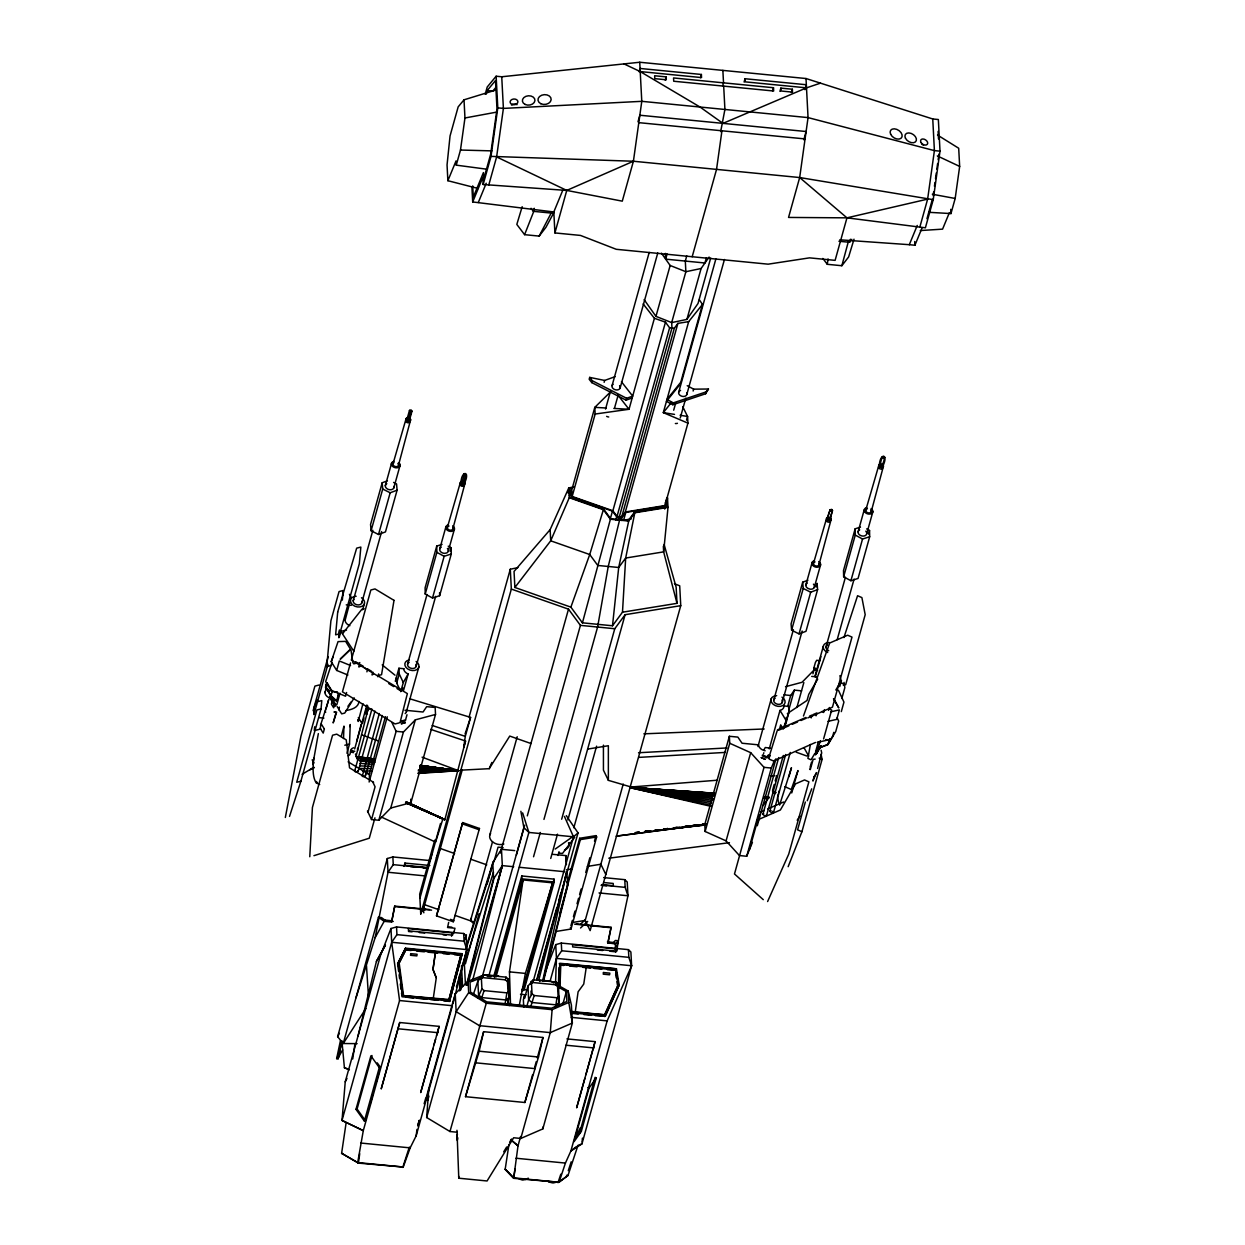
<?xml version="1.0" encoding="UTF-8"?>
<svg xmlns="http://www.w3.org/2000/svg" width="1245" height="1245" viewBox="0 0 1245 1245"><rect width="100%" height="100%" fill="white"/><g stroke="black" fill="none" stroke-linecap="round" stroke-linejoin="round"><path stroke-width="1.5" d="M460.479 989.884L460.494 975.006M615.326 949.67L615.419 943.959L618.36 940.769L627.947 895.762L627.231 882.005L624.757 879.655L603.669 877.585M343.511 738.518L343.978 726.1L343.433 728.201A679.49 290.412 75.8 0 1 341.208 736.433M346.95 753.272L349.518 744.043L350.25 724.528L349.705 726.613M555.519 983.223L556.453 958.385L555.737 944.628L561.293 943.072L628.429 949.639L630.888 951.989L631.62 965.746L581.944 1143.906L570.879 1150.987L565.417 1163.079L559.067 1182.283L513.687 1178.315L505.174 1169.304L508.956 1144.42M558.382 984.966L559.036 967.598M558.912 986.413L559.783 963.272L616.446 968.812L619.201 985.044L605.397 1016.138L595.312 1015.687M559.332 986.056L560.048 967.007M559.954 987.394L560.81 964.548L615.606 970.011L618.158 984.966L604.914 1014.815L571.782 1012.107M309.772 856.731L312.417 807.507L332.571 735.204L336.741 734.145L346.234 739.872L349.534 767.838L373.609 782.358M573.665 486.919L568.763 487.947L550.134 529.639L514.045 571.439L514.885 587.469L570.879 607.14L582.427 622.827L612.493 625.768L622.484 612.198L625.675 558.04L634.81 512.769L668.005 507.384L667.491 497.626L666.713 505.112M458.674 1176.26L458.782 1178.206L487.075 1180.976L513.656 1137.759L520.768 1138.459L550.274 1032.619L552.111 1009.664L568.778 1002.443L568.171 991.004L557.106 984.748M428.809 1088.488L426.661 1117.528L449.959 1131.518L457.071 1132.219M390.961 928.505L380.441 955.584L345.238 1081.827L342.017 1120.422L363.291 1130.662L357.688 1162.565L358.435 1163.11L403.255 1167.032L410.165 1147.874L416.157 1135.845L452.433 1005.727L399.567 1000.544L391.693 942.263L390.961 928.505L396.532 926.934L463.669 933.501L466.128 935.866L466.844 949.608L452.915 1003.843M582.1 1141.976L582.427 1138.117M314.658 726.784L314.3 730.582L320.759 729.01M289.525 816.409L300.885 781.206L321.039 708.919L321.801 700.608L317.631 701.651M338.702 637.658L339.418 629.97M342.593 595.375L342.951 591.531M338.998 636.631L339.527 630.857M342.344 600.121L343.231 590.503L339.06 591.562L330.89 620.835L326.766 666.589L331.403 665.406M668.005 507.384L663.647 551.862L677 603.343L622.484 612.198M507.197 1004.948L509.158 997.914L508.878 991.502L506.902 992.856L505.174 1003.486M558.398 1005.898L558.974 996.405L556.997 997.759L555.394 1007.952M612.493 625.768L618.703 567.487L628.709 521.048L634.81 512.769M357.86 760.446L356.023 756.135M319.7 784.49L316.183 782.949C312.557 776.927 312.977 769.13 313.304 762.298M313.507 760.555L318.346 733.616M358.949 701.402C358.638 707.611 351.199 709.806 346.048 710.475M354.592 771.418L356.988 772.18L357.906 770.577M379.289 713.51L362.248 776.335M362.949 776.647L365.127 776.273L365.267 775.012M313.024 764.57L313.787 758.189M416.157 1135.845L416.966 1129.386M515.056 1168.884L513.687 1178.315L518.013 1145.805L520.597 1136.514M359.712 1153.679L358.435 1163.11L341.612 1153.29L346.141 1122.648M367.789 705.993L366.621 714.288L368.24 708.483L371.913 709.712M486.593 169.18L456.261 165.149L460.479 150.038L464.961 117.979L464.012 99.818L496.366 89.889M639.728 62.25L641.782 101.327L633.409 161.243L622.282 201.161L566.755 190.423L483.169 184.509L491.012 156.372L497.798 107.864L496.132 76.225L501.735 76.77L639.728 62.25L806.013 78.528L932.754 118.975L938.356 119.52L940.006 151.159L933.236 199.667L925.393 227.804L846.958 217.844L788.552 217.439L799.679 177.537L808.052 117.606L806.013 78.528M488.771 185.054L496.615 156.932L503.4 108.408L501.735 76.77M409.652 698.741L470.579 717.4L465.288 736.371L463.716 747.529L465.537 741.024L430.661 729.368M721.944 130.787L716.544 169.382L692.189 256.735M919.79 227.259L927.634 199.122L934.404 150.614L932.754 118.975M933.127 195.652L933.657 191.87M934.45 186.205L934.979 182.424M935.509 178.642L936.302 172.977M936.831 169.195L937.625 163.515M938.154 159.749L938.932 154.069M928.786 212.304L950.962 213.58L955.18 198.469L959.662 166.41L958.697 148.248L937.501 135.051M352.724 1058.966L354.95 1043.621M436.279 977.854L432.995 969.404L435.439 952.285L432.995 969.404L436.279 977.854L433.338 997.93M854.023 239.196L848.639 256.921L841.853 265.73L827.287 264.298L828.081 258.929M552.547 882.829L525.406 973.419L519.321 1005.291L510.512 1004.419L509.47 971.863L523.056 879.935L552.547 882.829L522.34 991.176M356.008 997.743L375.181 937.563L388.02 872.263L387.304 858.521L392.86 856.949L429.307 860.513M616.882 949.997L618.36 940.769L615.295 940.473L613.287 942.994L607.607 942.434M399.723 1022.518L381.266 1088.706L399.723 1022.518L439.143 1026.378L420.685 1092.565L432.98 1048.446M584.839 1078.419L576.637 1107.832L595.094 1041.645L566.926 1038.89M810.402 744.448L807.912 758.423L811.071 759.808L814.915 753.287M357.611 750.439L357.548 748.292M285.338 817.467L300.948 736.137L314.907 686.088L319.078 685.03M340.43 1040.649L336.648 1058.623L338.126 1058.764L342.017 1040.804M429.463 909.519L394.727 906.111L391.615 922.047L384.16 921.331L378.433 917.269L343.231 1043.528L357.113 1043.637M391.615 922.047L394.727 906.111M448.667 922.374L447.562 927.525L454.985 928.256L453.476 933.672M576.373 923.899L611.093 927.307L607.809 942.792L615.419 943.959M607.98 943.243L611.093 927.307M341.597 1041.894L338.126 1058.764M542.664 980.904L566.755 871.92L567.798 885.382L543.551 980.982M817.591 768.461L821.7 752.945L821.109 750.175M465.505 1096.689L479.138 1051.2L483.636 1031.685L542.976 1037.49L538.494 1057.021L524.861 1102.494L465.505 1096.689L483.636 1031.685M356.008 756.415L368.24 708.483M406.524 802.06L444.823 819.817L465.537 741.024M358.015 1036.042L376.426 961.389L385.405 945.142L376.426 961.389M466.517 984.857L493.58 878.176L492.864 864.59L466.05 948.923M466.953 985.013L494.047 878.161L502.326 865.617L501.47 849.308L514.745 850.6M543.598 978.975L567.331 885.397L567.129 881.507M448.822 1000.062L461.008 954.79L406.01 949.484L398.633 964.004L402.898 995.58L448.822 1000.062L461.008 954.79M443.796 1000.856L449.492 1001.416L462.206 953.717L405.543 948.161L397.591 963.879L405.543 948.161M449.492 1001.416L462.206 953.717M472.462 981.107L502.326 865.617L513.703 866.722M538.82 979.955L566.755 871.92L565.199 877.538M354.685 748.914L366.901 704.981M440.512 823.443L419.907 898.299M398.54 465.023L410.617 419.861M452.9 528.689L464.961 483.449M582.427 622.827L610.408 519.243L603.374 509.703L569.276 497.72L568.763 487.947M841.853 265.73L848.53 240.939M819.054 564.436L831.193 519.227M778.794 792.411L778.779 791.229M871.298 511.415L883.436 466.237M461.148 986.102L460.37 982.336L461.366 978.632L460.37 982.336L460.759 989.915M465.412 963.801L479.045 913.752M487.122 884.106L493.191 861.851L501.47 849.308L500.334 852.996L568.498 609.163L511.337 589.072L510.294 569.23L517.889 567.627M778.716 757.551L762.858 814.401L764.71 815.942L766.5 815.708L783.307 755.466M766.5 815.708L766.329 814.899M785.673 754.517L769.83 811.366L771.667 812.907L773.472 812.674L790.264 752.431M773.472 812.674L772.616 811.304M409.481 410.368L410.305 411.721L411.971 411.317L411.146 409.978L409.481 410.368L406.524 420.997M410.01 410.57C412.873 411.426 410.648 409.091 407.115 420.95M412.033 411.083L408.92 421.915M827.178 520.908L827.256 519.943M830.01 509.781L830.82 511.135L832.485 510.73L831.66 509.376L830.01 509.781L827.038 520.394M827.583 520.503C827.847 508.427 835.737 504.49 829.59 519.04M831.956 510.528L830.477 510.123M829.652 520.861L832.547 510.481M313.102 710.677L328.166 656.66M485.208 94.215L487.231 86.994L496.132 76.225M486.172 94.215L487.184 90.574L495.494 80.536L496.988 108.891L490.654 154.24L483.745 179L483.418 172.588L473.302 197.099L472.711 185.894M313.927 714.568L327.949 664.285M347.9 675.023L336.679 670.433L331.232 661.671L338.049 641.611L345.612 641.362L350.966 649.968L352.926 663.009M387.382 480.835L382.184 482.764L370.559 524.472L371.088 530.759L378.527 534.478L385.468 531.911L397.093 490.203L396.564 483.916L393.591 482.422M326.75 682.727L325.474 687.302C328.867 691.582 338.204 711.206 338.453 693.465M339.185 637.533L340.881 631.417L346.53 629.986M325.723 687.209L326.937 682.867L332.384 691.629L337.426 691.862M336.446 700.67L331.014 695.706L325.879 687.473L326.921 682.991M324.976 692.547L327.046 685.108M345.192 620.026L349.3 604.572A7.205 5.213 15.6 0 1 350.483 602.113M371.088 530.759L382.713 489.052L382.184 482.764M353.191 600.868L372.862 530.292M385.296 485.706L391.646 462.953M336.679 670.433L339.325 660.955L350.545 665.53M326.019 708.965L328.415 700.39M331.014 695.706L332.275 691.162L331.248 689.948M409.029 419.767L411.006 412.717M378.527 534.478L390.167 492.771L397.093 490.203M361.657 603.218L381.624 531.615M393.762 488.071L400.096 465.303M334.858 703.487L333.66 707.783L331.372 704.094L332.586 700.375M336.601 700.919L338.609 693.73M362.668 609.817L364.225 604.214M340.025 693.185L336.788 704.748L335.932 704.966L330.485 696.204M350.514 662.916L342.453 691.815L395.054 723.952L399.225 722.909M339.356 707.098L339.029 710.117M346.592 692.5L345.55 696.22L331.139 690.321L325.676 681.56L332.057 662.356M366.901 671.833L367.695 668.97L371.555 671.304M362.933 703.658L358.218 721.477L357.766 719.548M372.846 672.082L372.053 674.93L373.484 674.152M356.63 741.553L361.159 724.465M362.435 723.407L363.976 717.898M364.987 714.225L366.528 708.716M377.842 676.766L378.636 673.918M371.928 709.074L354.623 771.153L355.385 770.453M358.186 771.34L374.978 711.082M365.548 775.775L382.339 715.517M369.329 774.406L385.436 716.669M395.303 681.28L398.929 668.238L403.987 668.736M369.111 782.016L387.288 716.824M396.641 683.303L399.24 673.981L398.929 668.238M442.084 544.361L436.73 546.088L425.105 587.796L425.23 594.052L432.513 598.005L439.641 595.717L451.281 554.009L451.141 547.753L448.231 546.166M425.23 594.052L436.87 552.344L436.73 546.088M552.827 213.237L533.358 211.323L534.214 208.288M396.999 688.563L400.267 690.539L400.563 689.512L401.372 689.995M407.566 664.27L427.019 594.503M439.687 549.123L445.803 527.164M400.75 691.66L403.302 682.493L408.127 673.996A7.205 5.213 15.6 0 1 403.722 669.265L403.707 668.705M368.006 812.129L375.072 786.793L372.675 781.782M403.52 690.477L408.127 673.996M460.992 485.021C460.199 469.381 471.995 470.034 463.498 485.068M461.926 482.889L463.856 475.979M463.918 481.488L465.848 474.563L464.338 474.252L465.848 474.563M432.513 598.005L444.138 556.297L451.281 554.009M404.936 710.241L423.067 712.015L426.677 706.646L435.159 707.471L435.517 714.459L415.348 719.843L390.743 808.052L378.822 820.237L371.539 819.537L396.128 731.313L392.066 722.816M407.099 694.648L400.096 722.333M416.219 666.122L435.672 596.355M448.324 550.975L454.456 529.016M374.963 817.825L369.283 838.212L313.942 855.673M450.13 551.379L451.141 547.753M406.43 711.58L418.927 666.713M407.006 714.739L405.263 720.948L400.781 722.069M378.822 820.237L403.427 732.029L415.348 719.843M927.634 199.122L846.958 217.844L835.115 260.361L809.515 257.855L768.134 264.173L616.259 249.296L580.497 235.429L554.912 232.924L566.755 190.423L633.409 161.243L799.679 177.537L933.236 199.667M365.843 1008.543L343.231 1043.528L337.628 1036.68L387.304 858.521M390.743 808.052L410.928 802.683L435.517 714.459M404.002 866.38L404.921 863.065L429.836 865.493M396.532 926.934L396.937 934.637L391.693 942.263L342.017 1120.422L363.291 1130.662L399.567 1000.544M639.136 71.759L640.054 68.459L701.386 74.467L701.542 77.579L640.21 71.572L623.994 63.9M364.38 1121.091L355.977 1109.342L370.901 1055.853L379.289 1067.603L364.38 1121.091L365.47 1120.749L357.082 1108.999L371.99 1055.495M434.77 840.126L419.69 894.19L420.732 914.032L424.654 904.71L462.16 770.173M469.1 716.995L510.294 569.23M429.836 861.244L432.42 851.954M637.985 121.839L639.837 115.225L806.106 131.519L803.803 139.782M420.732 914.032L511.337 589.072M370.107 1104.144L372.675 1094.931M376.27 1082.014L378.853 1072.785M665.235 80.178L666.153 76.879L654.652 75.758L654.808 78.653L666.308 79.773L666.153 76.879M436.513 915.869L462.704 822.571L479.465 828.47L453.273 921.751L436.513 915.869L462.704 822.571M615.201 376.628L604.65 380.441L589.694 377.391L589.165 379.258L591.78 382.604L626.111 400.174L632.18 397.98M591.78 382.604L592.309 380.737L589.694 377.391M568.125 493.02L569.432 488.351L572.638 487.666M569.416 495.619L571.159 489.394L571.548 496.755L612.462 511.119L616.68 516.846L618.749 517.048L618.889 519.585L610.766 518.792L603.809 509.345L569.899 497.424L569.432 488.351M699.363 299.796L702.476 304.418L688.672 321.63L677.903 323.389L625.317 511.991L621.722 516.862L617.022 516.395L612.882 510.761L572.171 496.459L595.157 414.04L594.799 407.364L610.641 391.77M604.136 382.308L604.65 380.441M451.515 936.24L452.449 932.91L408.36 928.599L408.485 930.84L452.558 935.151L452.449 932.91M605.537 409.06L610.564 391.023M612.073 385.608L649.205 252.408M700.468 77.766L701.386 74.467M489.799 835.037L517.204 736.744M434.007 1044.757L435.548 1039.248M436.575 1035.575L439.143 1026.378M465.428 938.512L466.455 934.808M470.999 918.903L492.522 841.76M614.594 407.846L618.127 395.225M620.135 388.004L657.78 252.953M456.433 986.989L466.844 949.608L464.074 941.204L463.669 933.501M428.949 1096.082L427.922 1099.786L425.712 1099.568L455.234 993.728L468.089 981.2L484.632 974.711L498.716 976.096M493.923 861.96L498.062 847.145L503.151 847.643M626.111 400.174L626.64 398.291L632.693 396.112L621.442 381.748M706.382 257.808L704.935 262.991L665.67 259.147L667.118 253.964M426.661 1117.528L456.168 1011.687L468.68 992.639L468.089 981.2L467.046 984.904M643.151 303.92L654.403 318.284L629.021 409.278L595.157 414.04M488.756 914.312L502.326 865.617L468.649 981.34M710.693 258.042L698.025 303.484L686.898 319.405L671.678 322.595L655.959 316.37L670.152 265.481L661.453 253.186M722.598 86.138L723.516 82.839L722.863 70.389M473.256 994.802L477.831 981.184L483.247 974.928L506.077 977.169L508.209 978.928L509.158 997.914L506.155 999.968L481.799 997.587L478.562 994.911L477.831 981.184M482.391 976.345L523.865 827.614L520.877 811.273M516.379 855.082L524.705 825.202M527.304 815.864L580.419 625.363L568.498 609.163M477.691 997.992L481.94 988.857L481.27 976.282L480.539 978.943L482.5 977.605L483.247 974.928L481.644 977.745M610.299 518.9L612.462 511.119M612.882 510.761L665.468 322.175L654.403 318.284M720.668 131.643L724.917 109.467L723.687 86.123M686.758 255.879L685.31 261.076L685.87 271.706L671.678 322.595L671.958 328.026L619.372 516.628L619.559 520.145L608.245 566.459L597.6 627.044L543.956 819.412M615.808 519.959L616.68 516.846M488.958 975.598L528.876 832.438L522.62 812.876M617.022 516.395L669.608 327.808L665.468 322.175M617.878 520.161L618.749 517.048M619.185 520.285L620.057 517.173L622.126 517.375L625.784 512.426L665.608 505.952L665.421 502.28M449.959 1131.518L486.281 1003.221L468.68 992.639M493.767 976.376L521.764 875.966L554.056 879.141L554.212 882.02L524.145 989.853M621.722 516.862L674.308 328.26L677.903 323.389M621.255 520.488L622.126 517.375M494.436 977.403L521.92 878.846L521.764 875.966M744.09 82.03L745.008 78.731L806.324 84.738L804.955 89.687M495.961 977.092L523.056 879.935M625.784 512.426L623.605 520.208L631.199 518.978M533.545 856.762L540.314 832.485M686.898 319.405L701.091 268.515L709.105 257.046M633.472 515.446L634.343 512.333L667.336 506.964L666.853 497.891L665.561 502.56M688.672 321.63L663.305 412.64L687.925 423.129L664.939 505.548L625.317 511.991M508.038 992.374L507.478 981.589L505.33 979.831L506.077 977.169M507.478 981.589L508.209 978.928L508.427 984.188M679.101 385.561L666.448 401.341L672.814 404.749L673.327 402.866L706.164 391.879L708.452 389.016L693.652 389.156L687.209 385.701M702.476 304.418L680.766 382.246L666.978 399.458L673.327 402.866M673.701 410.181L675.724 402.96M678.727 392.144L715.875 258.944M550.726 858.443L557.495 834.166M561.666 819.226L614.765 628.725L625.115 614.703L680.75 605.661L679.708 585.819L674.416 583.703M557.978 855.471L559.021 851.736M567.86 820.004L625.115 614.703M680.252 417.993L685.793 398.135M686.789 394.541L724.45 259.489M772.569 91.025L773.487 87.726L673.545 77.953L673.716 81.236L773.659 91.009L773.487 87.726M522.947 990.693L554.056 879.141M693.138 391.023L693.652 389.156M527.942 986.102L528.658 999.828L531.911 1002.49L556.25 1004.871L559.254 1002.816L558.32 983.83L556.188 982.072L533.358 979.846L527.942 986.102L524.503 998.412L524.394 996.047L523.367 999.719L523.756 1007.096M686.524 420.188L687.567 416.452L682.742 406.741M568.654 846.335L569.681 842.616M573.821 827.785L596.573 746.175M779.93 91.399L780.848 88.115L792.349 89.235L792.505 92.13L781.004 90.994L780.848 88.115M526.697 1006.863L528.658 999.828L532.035 993.775L531.382 981.184L530.635 983.846L532.611 982.507L533.358 979.846L531.755 982.647M533.062 981.823L573.494 836.811L578.038 832.905L566.304 815.615M664.737 509.065L665.608 505.952M537 978.694L556.842 907.512M558.927 900.026L561.059 892.4M537.093 979.784L578.038 832.905M530.93 1006.007L534.183 995.518L532.035 993.775M567.393 882.472L579.703 838.274L596.028 835.628L596.666 836.967L571.004 929.035L556.499 931.385M559.814 913.27L580.357 839.612L579.703 838.274M672.814 404.749L705.635 393.747L706.164 391.879M708.452 389.016L705.635 393.747M791.431 92.535L792.349 89.235M550.197 980.811L556.453 958.385L561.697 950.76L561.293 943.072M570.864 925.86L572.404 920.335M573.431 916.647L574.972 911.122M577.026 903.761L578.567 898.236M579.594 894.548L581.135 889.023M585.757 872.449L589.865 857.727M594.487 841.153L596.028 835.628M558.149 997.276L557.573 986.491L555.441 984.733L556.188 982.072M524.861 1102.494L532.627 1074.637M534.696 1067.214L536.253 1061.643M537.28 1057.923L542.976 1037.49M557.573 986.491L558.32 983.83L558.538 989.09M558.242 999.066L558.974 996.405M680.75 605.661L590.146 930.622L585.197 920.428L623.231 784.039M562.958 1003.766L566.351 991.596L558.32 987.067M520.768 1138.459L542.836 1128.904L572.342 1023.063L571.408 1005.104L568.171 991.004M616.804 946.387L618.36 940.769M615.73 952.316L616.649 948.986L572.56 944.675L572.684 946.916L616.773 951.227L616.649 948.986M585.866 1074.746L595.094 1041.645M628.429 949.639L628.834 957.343L631.62 965.746L607.155 1020.869L570.879 1150.987L576.575 1146.474M596.246 1077.905L588.994 1088.13L574.085 1141.634L581.322 1131.409L596.246 1077.905L595.094 1077.345L580.186 1130.833L575.003 1138.148M838.928 241.25L849.541 242.277L850.397 239.242M758.376 744.837L742.051 743.234L737.849 737.102L729.368 736.277L704.779 824.486L705.137 831.489L726.084 840.889L739.421 855.548L746.704 856.264L752.431 842.398M705.137 831.489L729.726 743.265L729.368 736.277M726.084 840.889L750.688 752.68L729.726 743.265M807.896 580.248L802.698 582.178L791.073 623.885L791.602 630.172L799.041 633.892L805.982 631.324L817.607 589.616L817.078 583.329L816.066 586.955M757.956 746.518L771.34 698.476M791.602 630.172L803.227 588.465L802.698 582.178M773.705 700.266L793.376 629.69M805.811 585.119L812.16 562.366M763.543 753.723L763.823 752.743M799.041 633.892L810.682 592.184L817.607 589.616M750.688 752.68L764.01 767.34L734.488 873.974L763.278 899.668M769.27 748.883L779.992 710.397A7.205 5.213 15.6 0 0 783.945 706.491L783.899 705.931M782.171 702.631L802.138 631.013M814.277 587.469L820.611 564.716M777.145 730.877L768.585 758.423L770.281 755.528M779.666 728.574L780.708 724.855L782.14 727.22M787.634 706.522L790.699 695.488L794.31 690.119L801.562 690.835M746.704 856.264L771.309 768.056L774.514 760.259M749.506 849.479L756.571 824.143L759.326 818.494L759.123 814.65M783.198 729.103L788.972 712.14L788.676 706.397L783.619 705.899M788.832 725.804L783.619 728.06L783.914 727.033L783.136 727.376M788.676 710.335L794.31 690.119M757.287 825.762L775.993 758.719M785.346 725.181L788.972 712.14M926.949 218.762L932.38 199.309M772.709 789.844L774.203 784.474M775.199 780.895L776.709 775.526M796.893 707.487L803.834 682.602M777.627 796.629L778.405 793.812M812.938 673.778L813.965 670.106L817.607 670.448M860.497 527.086L855.144 528.814L843.503 570.521L843.643 576.777L850.911 580.73L858.054 578.443L869.679 536.735L869.539 530.479L866.644 528.892M814.93 676.331L823.272 646.42A7.205 5.213 15.6 0 1 829.263 642.544M815.21 677.062L820.922 656.613M779.588 805.126L791.462 767.714L790.871 769.799A679.49 88.862 -66.5 0 0 788.941 776.678M843.643 576.777L855.268 535.07L855.144 528.814M825.98 646.995L845.433 577.229M858.085 531.848L864.201 509.89M879.312 467.482C878.954 451.764 890.253 453.211 881.911 467.793M880.324 465.614C881.118 452.962 887.778 454.098 881.849 465.941M811.18 717.929L811.973 715.066L809.53 716.124M850.911 580.73L862.536 539.023L869.679 536.735M837.185 639.665L854.086 579.081M866.738 533.7L872.854 511.742M816.051 715.797L816.844 712.949L813.187 714.537M868.528 534.105L869.539 530.479M824.439 709.634L823.645 712.498L822.105 711.424M815.459 742.471L773.596 761.022L769.27 759.139M810.106 767.293L811.538 762.142M818.385 741.709L815.615 751.638L816.502 752.027L819.257 747.358M816.596 750.657L815.397 754.937L820.688 746.02M828.516 710.366L829.326 707.518M817.016 752.245L816.673 753.521L821.249 745.739M818.183 748.074L820.33 740.65M805.344 802.029L797.594 829.839L801.92 831.722L788.147 866.691M823.599 738.923L831.66 710.024L828.781 708.763M839.752 686.54L841.464 680.424L835.831 689.995M801.92 831.722L822.089 759.419L821.093 754.299M843.332 685.232L844.126 682.385M837.138 717.82L838.663 721.104L835.753 731.5L827.909 744.712L818.121 748.323L827.816 744.354L829.995 738.783M841.838 698.461L844.857 687.613L844.126 683.816M832.5 736.931L833.776 732.356M841.309 711.611L843.954 702.118L838.616 690.617L836.656 689.434M320.463 725.446L328.929 699.223M424.125 1103.739L425.728 1098.183M393.109 463.513L406.119 418.616M447.344 527.491L460.37 482.469M813.623 562.927L826.696 517.982M865.757 510.217L878.846 465.256M522.184 206.701L516.815 224.427L524.596 234.667L539.163 236.099L545.948 227.29L553.838 212.662M603.374 509.703L589.725 554.523L570.879 607.14M460.37 982.336L461.506 978.648M457.148 1135.129L457.413 1134.273M466.486 945.764L493.191 861.851M493.502 872.216L464.354 963.895L465.459 984.888M402.742 1167.452L409.34 1147.065M481.799 997.587L484.072 990.615L481.94 988.857M843.923 637.58L857.572 595.717L861.898 597.6L865.197 614.688L845.666 684.766L841.324 682.867L839.939 675.662M568.28 1170.673L571.19 1161.834M465.054 734.005L470.579 717.4M560.826 1174.159L557.993 1182.641L568 1175.467L577.991 1145.338L581.944 1143.906M466.393 474.687L464.945 475.357L463.794 474.127M884.261 457.288L882.736 456.977M884.806 457.413L883.343 458.082L882.191 456.853M811.709 788.816L807.242 800.737M803.461 716.015L829.684 643.027L847.658 635.215L852 637.098L832.454 707.16L807.787 717.898M464.727 939.477L466.128 935.866M545.217 971.707L555.737 944.628M331.232 661.671L333.318 656.38M524.596 234.667L534.245 210.172M317.179 699.97L313.802 708.156L314.113 713.899M783.619 728.06L786.435 721.228L786.249 717.494M478.204 188.493L447.873 180.712L456.043 160.916L456.261 165.149M562.631 190.594L553.807 211.961L472.695 201.955L482.811 177.444L483.169 184.509M478.298 202.499L486.235 183.248M839.799 239.803L909.301 244.689L917.254 225.438M909.301 244.689L914.904 245.249L922.14 227.742M949.39 212.646L942.574 229.142L920.288 230.558M436.404 857.852L440.31 848.514L454.612 853.541M460.852 770.173L489.238 768.679L491.837 762.469M479.465 828.47L478.951 829.684L462.191 823.801M453.273 921.751L453.787 920.522L450.441 919.355M569.276 497.72L550.71 540.812L514.885 587.469M604.307 1015.297L618.158 984.966M604.805 1016.62L619.201 985.044M767.605 901.551L788.723 854.132L808.876 781.829L804.55 779.946L795.555 783.868L780.366 810.013L757.318 820.05M398.633 964.004L406.01 949.484M345.238 1081.827L346.981 1078.435M539.163 236.099L551.8 211.883M337.628 1036.68L339.418 1033.334M763.045 805.437L768.819 797.718M340.212 1052.165L336.648 1058.623L338.095 1058.094L342.608 1049.909M375.181 937.563L384.16 921.331M401.092 691.022L402.882 687.862M325.536 710.693L324.743 712.062L325.739 712.187M764.01 749.677L765.286 747.514L770.328 748.152M768.476 754.781L767.2 756.944L762.547 754.921L762.267 755.902L766.936 757.925L768.212 755.762M817.716 679.116L808.752 694.337L807.04 700.453L787.338 713.603M829.746 738.674L828.89 740.246L825.606 739.779M827.816 744.354L832.127 737.04M503.711 1151.827L506.653 1147.018M509.61 1142.225L511.586 1139.019M354.187 697.854L344.74 713.074L341.675 713.852L337.115 706.522M489.238 768.679L509.75 736.075L531.024 743.545M797.189 820.237L799.928 816.066M392.86 856.949L393.264 864.653L388.02 872.263L424.638 875.857M347.946 706.288L351.152 701.853M634.343 512.333L628.305 520.519L620.181 519.725L620.057 517.173M574.708 837.309L562.491 853.447L559.098 853.121M849.541 242.277L851.813 239.336M671.351 402.602L663.305 412.64L674.51 414.398M464.012 99.818L458.16 106.883L450.052 135.938L447.048 164.931L447.873 180.712M496.35 86.823L492.787 91.134L487.184 90.574M813.965 670.106L802.029 682.291L785.533 686.68M762.92 814.152L763.792 813.794M769.892 811.118L771.215 810.791M340.165 659.087L349.58 649.999M340.523 659.087L349.938 649.999M580.792 923.93L584.948 919.962M348.242 755.839C352.335 754.221 348.118 749.537 353.533 747.747M580.543 927.992L587.687 921.409M402.898 995.58L449.523 999.517M450.083 1000.933L402.042 996.763L401.544 993.105M560.81 964.548L560.125 965.108L563.907 965.482M586.286 967.132L583.749 984.064L578.1 991.829L575.268 1011.827M559.192 963.739L616.446 968.812M615.606 970.011L607.435 969.746M555.192 849.059L573.478 836.142M302.115 774.328L313.896 767.2M359.821 662.573L358.389 663.352L355.805 661.811M360.319 666.215L358.871 666.993L359.665 664.13L363.524 666.464M309.974 769.799L314.362 767.636M777.44 729.85L805.951 717.447M778.576 730.27L782.84 728.403M792.302 724.279L797.516 722.022M800.986 720.513L806.2 718.24M760.788 811.973L764.305 810.433M767.823 808.908L783.681 801.998M550.274 1032.619L572.342 1023.063L568.778 1002.443M820.471 83.15L806.495 87.85L722.971 123.379L700.017 107.023L640.21 71.572M481.862 977.496L469.987 982.165L470.517 992.078L486.795 1001.867L551.442 1008.201L566.864 1001.509L566.351 991.596M425.712 1099.568L427.86 1098.728L427.922 1099.786M827.489 519.788L828.439 519.663M379.289 1067.603L380.394 1067.261L377.235 1062.857M355.977 1109.342L357.082 1108.999M364.116 608.743L361.844 609.303L342.764 633.456M353.845 651.275L340.881 631.417M353.72 663.896L355.65 663.398M327.715 684.252L327.155 682.929M321.039 708.919L316.868 709.961L296.715 782.265L300.885 781.206M401.046 721.088L405.543 719.968M344.818 745.226L349.518 744.043M830.648 711.844L839.363 709.899L836.718 719.392L828.003 721.337M817.234 742.394L831.178 739.281M701.091 268.515L685.87 271.706L670.152 265.481M464.961 117.979L497.331 111.988M587.64 749.085L608.354 745.724L608.369 780.35L630.25 786.762M580.357 839.612L596.666 836.967M566.335 869.85L572.093 868.917M587.438 866.411L600.868 864.232L605.801 874.426M571.766 922.607L585.197 920.428M705.993 824.408L616.135 836.158L706.133 824.486L685.03 826.882M608.805 858.21L729.446 842.678M815.164 759.108L813.156 759.357L810.277 769.659L809.623 769.005M673.514 827.878L677.327 827.411L673.561 827.878M684.983 826.478L688.796 826.011L685.046 826.478M692.625 825.544L698.352 824.859M706.008 823.925L702.18 824.392L706.117 823.925M692.702 825.544L698.461 824.859M645.034 831.411L648.894 830.96M654.652 830.259L658.496 829.808M664.27 829.123L668.114 828.656M673.887 827.972L679.661 827.271M683.505 826.82L689.263 826.135M693.123 825.668L704.654 824.299M635.292 832.656L639.121 832.205M648.692 831.1L644.863 831.536L650.528 831.084M656.333 830.213L660.161 829.761M663.99 829.326L669.717 828.656M673.545 828.205L681.202 827.318M635.495 832.718L639.37 832.298M645.143 831.629L650.964 831.006M654.792 830.539L705.012 824.968M635.261 832.78L639.074 832.345M656.255 830.446L705.899 824.937M629.861 787.105L716.809 780.257M770.904 775.977L774.763 775.682M417.993 773.472L458.518 770.671L422.086 757.178M811.709 676.424L816.969 676.782M638.778 757.396L725.29 752.416M418.227 772.927L458.518 770.671L420.577 765.41M638.529 752.743L726.987 747.949M643.852 733.834L764.165 728.979M365.625 773.456L369.485 773.332M419.814 771.838L458.518 770.671L420.063 765.426M354.809 751.264L352.491 750.984M362.513 771.013L372.115 770.982M418.196 770.811L458.518 770.671L420.11 765.473L458.518 770.671L418.444 769.752M342.001 1041.94L344.414 1067.79L348.584 1069.144M359.276 768.414L370.73 768.663M460.479 150.038L491.899 150.878M491.012 156.372L633.409 161.243M359.696 765.846L371.321 766.422M419.767 768.787L458.518 770.671L420.203 765.597L458.518 770.671L419.83 767.807M606.206 408.002L594.799 407.364L571.828 489.783L572.171 496.459M613.816 408.438L629.021 409.278L617.769 394.914M714.692 793.205L629.846 787.4L712.156 800.286M764.928 796.613L768.679 796.893M764.477 796.707L767.978 797.049M765.768 797.033L769.332 797.422M359.867 763.372L373.407 764.368M714.926 793.61L629.861 787.4L713.556 798.776M765.193 797.282L769.068 797.563M714.614 793.812L629.846 787.4L712.467 797.033M764.959 797.438L768.57 797.889M714.474 793.921L629.846 787.416L714.148 795.679M764.492 797.765L768.336 798.061M714.334 794.03L629.846 787.416L714.303 795.477M764.274 797.936L768.118 798.232M714.21 794.139L629.846 787.416L714.194 793.314L629.83 787.4L714.085 794.263M764.056 798.123L767.9 798.418M763.87 798.31L767.698 798.621M806.495 87.85L745.164 81.859L745.008 78.731M497.798 107.864L503.4 108.408L641.782 101.327L808.052 117.606L934.404 150.614L940.006 151.159M638.794 122.648L805.079 138.926M669.608 327.808L674.308 328.26M610.408 519.243L628.709 521.048M580.419 625.363L614.765 628.725M346.25 604.837L351.308 605.335M783.914 694.819L790.699 695.488M318.86 717.618L323.887 718.1M396.128 731.313L403.427 732.029M764.01 767.34L771.309 768.056M359.836 760.975L373.375 762.313M419.814 766.873L458.518 770.671L420.296 765.753M552.64 854.319L565.915 855.611L566.351 861.384M519.383 867.283L564.872 871.733M603.638 882.518L613.209 883.452L613.334 885.693L601.833 884.572M428.047 867.547L405.045 865.306L404.921 863.065M393.264 864.653L427.798 868.03M602.144 885.102L625.161 887.358L627.947 895.762L599.032 892.93M410.492 866.629L415.892 867.158M423.098 867.874L426.708 868.216M601.055 885.288L606.471 885.817M521.92 878.846L554.212 882.02M394.898 906.578L431.564 910.157M574.614 924.163L611.264 927.758M378.433 917.269L381.515 917.581L385.685 920.709L393.249 921.44M382.915 919.899L392.191 920.802M607.42 941.874L614.828 942.605M448.107 926.809L451.81 927.183M408.516 931.509L412.111 931.867M419.316 932.567L424.716 933.096M443.189 934.886L446.146 935.182M597.289 949.997L602.689 950.526M609.894 951.227L615.295 951.756M396.937 934.637L464.074 941.204M561.697 950.76L628.834 957.343M391.693 942.263L466.844 949.608M556.453 958.385L631.62 965.746M404.952 948.643L461.615 954.184M405.419 949.966L411.099 950.526M416.779 951.071L424.343 951.818M428.14 952.192L437.602 953.11M443.282 953.67L448.947 954.23M454.627 954.79L460.308 955.335M569.587 966.042L577.151 966.774M582.831 967.334L590.41 968.081M594.192 968.454L601.771 969.186M509.47 971.863L525.406 973.419M487.184 976.36L491.059 976.749M482.5 977.605L505.33 979.831M532.611 982.507L555.441 984.733M521.733 989.401L527.335 989.946M484.072 990.615L506.902 992.856M520.472 994.288L526.059 994.833M534.183 995.518L556.997 997.759M486.281 1003.221L552.111 1009.664M571.673 1011.469L604.914 1014.815M571.237 1012.792L605.397 1016.138M405.839 997.136L413.433 997.883M417.231 998.257L426.708 999.175M430.505 999.548L438.1 1000.295M570.646 1013.274L578.24 1014.021M583.936 1014.582L591.531 1015.313M571.284 1017.352L607.155 1020.869M478.967 1025.631L550.788 1032.665M398.696 1028.837L438.115 1032.696M565.915 1045.209L594.067 1047.963M479.138 1051.2L538.494 1057.021M475.901 1062.841L535.257 1068.646M360.723 1143.034L410.165 1147.874M515.975 1158.239L565.417 1163.079M566.506 1175.311L568 1175.467L559.067 1182.283L513.5 1177.817L505.174 1169.304L513.5 1177.817M403.255 1167.032L357.688 1162.565L341.612 1153.29L343.138 1154.115M359.758 760.633L374.963 762.173M420.53 766.811L458.518 770.671L420.328 765.815L458.518 770.671M357.533 758.47L374.683 760.539M820.05 660.706L816.689 660.286L815.413 662.449L813.685 668.658L816.782 670.012M357.471 758.236L374.636 760.353M353.611 752.634C350.623 753.132 350.545 747.949 352.506 750.984M357.408 758.018L374.574 760.166M357.315 757.816L374.512 759.995M357.222 757.614L374.434 759.823M357.113 757.411L374.34 759.668M356.988 757.225L374.231 759.512M356.864 757.053L374.123 759.357M362.482 757.66L373.998 759.217M356.319 756.571L373.344 758.921M356.07 756.446L374.978 759.045M825.746 739.546L829.03 740.012M680.112 415.27L687.567 416.452L687.925 423.129M711.595 801.936L629.83 787.587L710.786 806.293M932.318 194.236L955.18 198.469M711.16 803.647L629.814 787.634L710.864 805.406M806.822 756.026L796.146 752.167M776.18 792.629L772.507 790.731M432.248 725.493L465.288 736.371M470.688 859.19L486.764 864.839M424.654 904.71L438.94 909.721M455.016 915.371L472.882 921.658M774.935 793.781L772.709 792.629M361.984 734.923L378.387 740.993M344.414 1067.79L349.394 1069.813M407.286 803.352L444.823 819.817L406.446 802.013M406.057 802.807L442.94 818.728L435.579 842.118L381.592 817.14M405.621 802.574L442.94 818.728L408.111 802.651M813.95 667.678L817.062 669.032M819.194 758.174L822.089 759.419M784.755 786.653L791.26 789.486L797.983 770.562L797.376 772.647A679.49 88.862 -66.5 0 0 791.742 792.956M405.605 802.185L442.94 818.728L407.878 802.62M406.243 802.138L442.94 818.728L407.8 802.62M937.314 155.905L959.662 166.41M496.615 156.932L566.755 190.423M587.858 1087.57L588.994 1088.13M580.186 1130.833L581.322 1131.409M803.227 588.465L810.682 592.184M382.713 489.052L390.167 492.771M592.309 380.737L626.64 398.291M855.268 535.07L862.536 539.023M436.87 552.344L444.138 556.297M553.932 982.974L550.772 981.184L539.754 980.111L539.816 981.511M479.465 1025.678L456.168 1011.687L455.234 993.728M364.567 667.818L367.866 669.81M377.749 675.755L407.395 693.621M388.798 683.629L393.716 686.586M348.118 761.831L369.283 774.577L369.578 780.335M382.215 664.892L394.992 675.179M510.995 1140.031L518.013 1145.805L512.551 1141.043M799.679 177.537L846.958 217.844M325.879 687.473L329.956 691.193M523.865 827.614L528.876 832.438L573.494 836.811L564.436 816.393M773.176 792.52L772.538 791.727M317.537 783.323L316.37 781.455M822.852 258.446L827.287 264.298M531.055 208.288L533.358 211.323M644.116 299.625L655.959 316.37M358.311 717.587L361.392 722.52M312.153 759.855L314.082 762.952M779.992 710.397L785.766 719.937M349.394 594.301L351.323 597.491M777.534 797.469L778.872 803.632M804.052 747.778L808.736 756.166M833.917 698.85L838.772 707.907L833.481 698.772M608.369 780.35L603.436 770.157L603.42 745.148M570.35 927.696L571.004 929.035M399.24 673.981L403.302 682.493M400.267 690.539L396.704 683.069L396.408 677.467M367.462 811.024L371.539 819.537M457.273 1137.665L457.631 1138.568M351.915 751.482L351.65 752.4M664.114 544.423L676.159 587.313L677 603.343M507.587 998.35L509.267 1005.586M422.646 907.123L423.845 912.803M424.063 906.453L424.81 910.219M615.855 969.295L618.609 985.526M615.653 974.228L616.291 977.963M616.913 981.698L617.551 985.449M399.225 963.537L403.504 995.097M398.198 963.412L402.633 996.296M397.84 965.715L398.587 971.193M399.085 974.851L399.567 978.492M400.314 983.97L401.061 989.464M758.625 744.868L758.687 745.693A7.205 5.213 15.6 0 0 765.161 750.782M366.497 965.809L368.442 996.187M950.744 209.347L950.962 213.58M938.107 131.394L938.512 138.958M914.717 241.514L914.904 245.249M665.375 253.404L665.67 259.147M663.352 546.29L663.647 551.862L625.675 558.04L618.703 567.487L597.771 565.448L589.725 554.523L550.71 540.812L550.134 529.639M624.757 879.655L625.161 887.358M553.807 211.961L554.912 232.924M565.915 855.611L566.382 864.668M542.742 1127.161L542.836 1128.904M531.008 991.036L531.21 994.63M471.917 187.046L472.695 201.955M461.49 965.513L462.595 986.507M457.039 1135.938L457.086 1136.841M410.741 799.181L410.928 802.683M456.962 1130.273L458.782 1178.206M439.578 592.589L439.641 595.717M406.508 710.397L406.524 711.206A7.205 5.213 15.6 0 1 405.17 713.587M459.965 980.764L460.012 984.421M459.452 975.831L459.685 990.927M528.238 1178.112A7.828 5.665 15.6 0 1 519.289 1179.046M526.619 1178.766A7.408 5.369 15.6 0 1 525.001 1179.326M523.196 1179.513A7.408 5.369 15.6 0 1 519.445 1178.782M556.702 1181.956A7.828 5.665 15.6 0 1 547.349 1181.038M554.834 1182.252A7.408 5.369 15.6 0 1 551.115 1182.252M549.263 1181.707A7.408 5.369 15.6 0 1 547.582 1180.82M457.631 1139.58A8.995 6.505 15.6 0 1 457.366 1134.475M457.32 1140.576A7.828 5.665 15.6 0 1 457.678 1137.65M921.86 144.187A3.906 2.599 33.1 0 1 923.494 145.369M568.545 842.756A9.353 6.77 15.6 0 1 564.483 850.055M865.82 531.179A4.435 3.206 15.6 0 1 865.119 535.677A4.435 3.206 15.6 0 1 859.003 534.37A4.435 3.206 15.6 0 1 859.704 529.872M813.436 584.17A4.435 3.206 15.6 0 1 814.059 587.842A4.435 3.206 15.6 0 1 809.857 589.118L807.725 588.294A4.435 3.206 15.6 0 1 807.289 583.065M686.711 392.922A4.202 3.05 15.6 0 1 684.33 396.408A4.202 3.05 15.6 0 1 679.085 394.291A4.202 3.05 15.6 0 1 680.564 390.432M677.42 423.3A4.202 3.05 15.6 0 1 675.381 423.518M781.953 700.11A4.435 3.206 15.6 0 1 780.304 704.125A4.435 3.206 15.6 0 1 774.53 702.522A4.435 3.206 15.6 0 1 775.184 698.227M818.696 561.542A4.435 3.206 15.6 0 1 819.412 566.599A4.435 3.206 15.6 0 1 812.752 565.417A4.435 3.206 15.6 0 1 814.354 560.764M818.79 563.331A2.848 2.054 15.6 0 1 817.498 565.977A2.848 2.054 15.6 0 1 813.763 564.545A2.848 2.054 15.6 0 1 815.039 561.9M829.637 517.266A2.35 1.696 15.6 0 1 830.68 520.13A2.35 1.696 15.6 0 1 826.898 519.461A2.35 1.696 15.6 0 1 828.439 517.064M781.985 697.138A7.205 5.213 15.6 0 1 782.7 705.635A7.205 5.213 15.6 0 1 771.682 702.569A7.205 5.213 15.6 0 1 776.678 695.659M871.126 508.536A4.435 3.206 15.6 0 1 871.516 513.578A4.435 3.206 15.6 0 1 864.901 512.146A4.435 3.206 15.6 0 1 866.8 507.602M829.964 517.733A2.039 1.478 15.6 0 1 830.166 520.145A2.039 1.478 15.6 0 1 827.038 519.274A2.039 1.478 15.6 0 1 828.454 517.313M829.855 519.834A2.039 1.478 15.6 0 1 829.232 522.091A2.039 1.478 15.6 0 1 826.384 520.675A2.039 1.478 15.6 0 1 828.485 519.149M882.3 464.665A2.039 1.478 15.6 0 1 882.347 467.062A2.039 1.478 15.6 0 1 879.266 466.081A2.039 1.478 15.6 0 1 880.806 464.183M882.176 466.782A2.039 1.478 15.6 0 1 882.223 468.618M881.849 468.851A2.039 1.478 15.6 0 1 878.752 467.871M878.612 467.482A2.039 1.478 15.6 0 1 880.837 466.05M870.722 509.796A2.848 2.054 15.6 0 1 870.068 512.769A2.848 2.054 15.6 0 1 866.069 511.508A2.848 2.054 15.6 0 1 867.423 508.754M881.989 464.245A2.35 1.696 15.6 0 1 882.876 467.108A2.35 1.696 15.6 0 1 879.11 466.315A2.35 1.696 15.6 0 1 880.806 463.98M827.692 652.52A7.205 5.213 15.6 0 1 823.272 646.42M828.703 650.746A4.435 3.206 15.6 0 1 827.598 645.019M511.477 105.031A3.906 2.895 -4 0 1 516.986 104.689M503.851 844.001A9.353 6.77 15.6 0 1 492.678 841.947A9.353 6.77 15.6 0 1 490.592 833.45M355.914 753.988A9.851 1.603 -84.4 0 0 355.665 754.081A12.886 2.101 -84.4 0 0 355.463 754.408M349.861 625.69A7.205 5.213 15.6 0 1 345.083 619.699M447.422 548.454A4.435 3.206 15.6 0 1 446.706 552.951L444.636 553.356A4.435 3.206 15.6 0 1 440.014 550.835A4.435 3.206 15.6 0 1 441.306 547.146M619.59 385.608A4.202 3.05 15.6 0 1 618.609 389.592A4.202 3.05 15.6 0 1 613.038 388.502A4.202 3.05 15.6 0 1 613.069 384.316M608.727 416.982A4.202 3.05 15.6 0 1 606.642 416.359M473.567 923.23A4.933 3.579 15.6 0 1 471.419 918.063M415.892 664.41A4.435 3.206 15.6 0 1 413.962 668.332A4.435 3.206 15.6 0 1 408.267 666.526A4.435 3.206 15.6 0 1 409.2 662.293M452.729 525.81A4.435 3.206 15.6 0 1 453.118 530.852A4.435 3.206 15.6 0 1 446.488 529.421A4.435 3.206 15.6 0 1 448.402 524.876M463.903 481.94A2.039 1.478 15.6 0 1 463.949 484.336A2.039 1.478 15.6 0 1 460.852 483.356A2.039 1.478 15.6 0 1 462.409 481.457M463.513 481.457A2.35 1.696 15.6 0 1 464.401 484.336A2.35 1.696 15.6 0 1 460.634 483.527A2.35 1.696 15.6 0 1 462.331 481.208M452.698 527.584A2.848 2.054 15.6 0 1 451.235 530.152A2.848 2.054 15.6 0 1 447.562 528.596A2.848 2.054 15.6 0 1 449.009 526.028M416.126 661.468A7.205 5.213 15.6 0 1 416.764 669.67A7.205 5.213 15.6 0 1 405.979 667.367A7.205 5.213 15.6 0 1 409.091 659.974M393.902 486.406A4.435 3.206 15.6 0 1 388.222 489.394A4.435 3.206 15.6 0 1 386.775 483.667M399.038 462.798A4.435 3.206 15.6 0 1 398.322 467.497A4.435 3.206 15.6 0 1 392.035 465.739A4.435 3.206 15.6 0 1 393.84 461.35M463.778 484.056A2.039 1.478 15.6 0 1 463.233 486.204A2.039 1.478 15.6 0 1 460.354 485.145M460.214 484.756A2.039 1.478 15.6 0 1 462.44 483.325M408.983 418.087A2.039 1.478 15.6 0 1 409.901 420.577A2.039 1.478 15.6 0 1 406.617 419.985A2.039 1.478 15.6 0 1 407.94 417.9M408.951 420.11A2.039 1.478 15.6 0 1 409.014 422.6A2.039 1.478 15.6 0 1 405.901 421.401A2.039 1.478 15.6 0 1 407.971 419.736M397.855 463.42A2.848 2.054 15.6 0 1 397.591 466.346A2.848 2.054 15.6 0 1 393.653 465.646A2.848 2.054 15.6 0 1 393.918 462.72M409.045 417.9A2.35 1.696 15.6 0 1 410.103 420.763A2.35 1.696 15.6 0 1 406.321 420.094A2.35 1.696 15.6 0 1 407.862 417.697M361.47 597.74A7.205 5.213 15.6 0 1 362.186 606.237A7.205 5.213 15.6 0 1 351.168 603.171A7.205 5.213 15.6 0 1 356.163 596.262M361.797 601.553A4.435 3.206 15.6 0 1 356.677 604.728A4.435 3.206 15.6 0 1 353.922 599.359M329.692 697.978A7.205 5.213 15.6 0 1 324.929 691.987M337.706 612.011L335.621 634.826L339.792 633.767L359.323 563.705L360.848 547.084L356.677 548.142L337.706 612.011M410.726 953.654L410.492 955.288L416.842 955.911L417.091 954.277L410.726 953.654M603.467 972.516L603.234 974.166L609.583 974.788L609.832 973.139L603.467 972.516M394.011 600.37L381.546 674.712L377.375 675.77L351.323 660.052L370.854 589.99L375.025 588.932L394.011 600.37M814.012 776.927L812.907 781.035L816.564 772.585L814.012 776.927M329.987 696.328L329.629 697.605L335.092 706.366L335.45 705.09L329.987 696.328M336.041 712.638L333.162 722.94L336.632 712.109L333.971 712L336.041 712.638M419.238 1120.391L417.682 1125.931L419.3 1120.375M578.1 1132.483L577.509 1134.615L579.828 1133.028L580.217 1127.954L578.1 1132.483M324.369 728.994L323.202 733.087L320.152 728.169L321.319 724.092L324.369 728.994M761.286 757.645L765.239 759.357L761.286 757.645M405.154 722.769L401.341 723.734L405.154 722.769M667.771 828.579L663.958 829.045L667.849 828.579M921.129 142.646A3.906 2.599 33.1 0 0 927.292 144.327A3.906 2.599 33.1 0 0 923.992 139.144A3.906 2.599 33.1 0 0 921.129 142.646M890.626 134.227A6.598 4.404 33.1 0 0 901.006 138.304A6.598 4.404 33.1 0 0 896.789 129.371A6.598 4.404 33.1 0 0 890.626 134.227M905.411 138.102A6.303 4.202 33.1 0 0 915.324 141.992A6.303 4.202 33.1 0 0 911.293 133.464A6.303 4.202 33.1 0 0 905.411 138.102M512.177 104.502A3.906 2.895 -4 0 0 517.889 101.654A3.906 2.895 -4 0 0 511.913 99.507A3.906 2.895 -4 0 0 512.177 104.502M540.859 103.724A6.598 4.902 -4 0 0 551.146 99.693A6.598 4.902 -4 0 0 541.684 95.227A6.598 4.902 -4 0 0 540.859 103.724M525.125 104.44A6.303 4.684 -4 0 0 534.945 100.596A6.303 4.684 -4 0 0 525.904 96.332A6.303 4.684 -4 0 0 525.125 104.44"/></g></svg>
